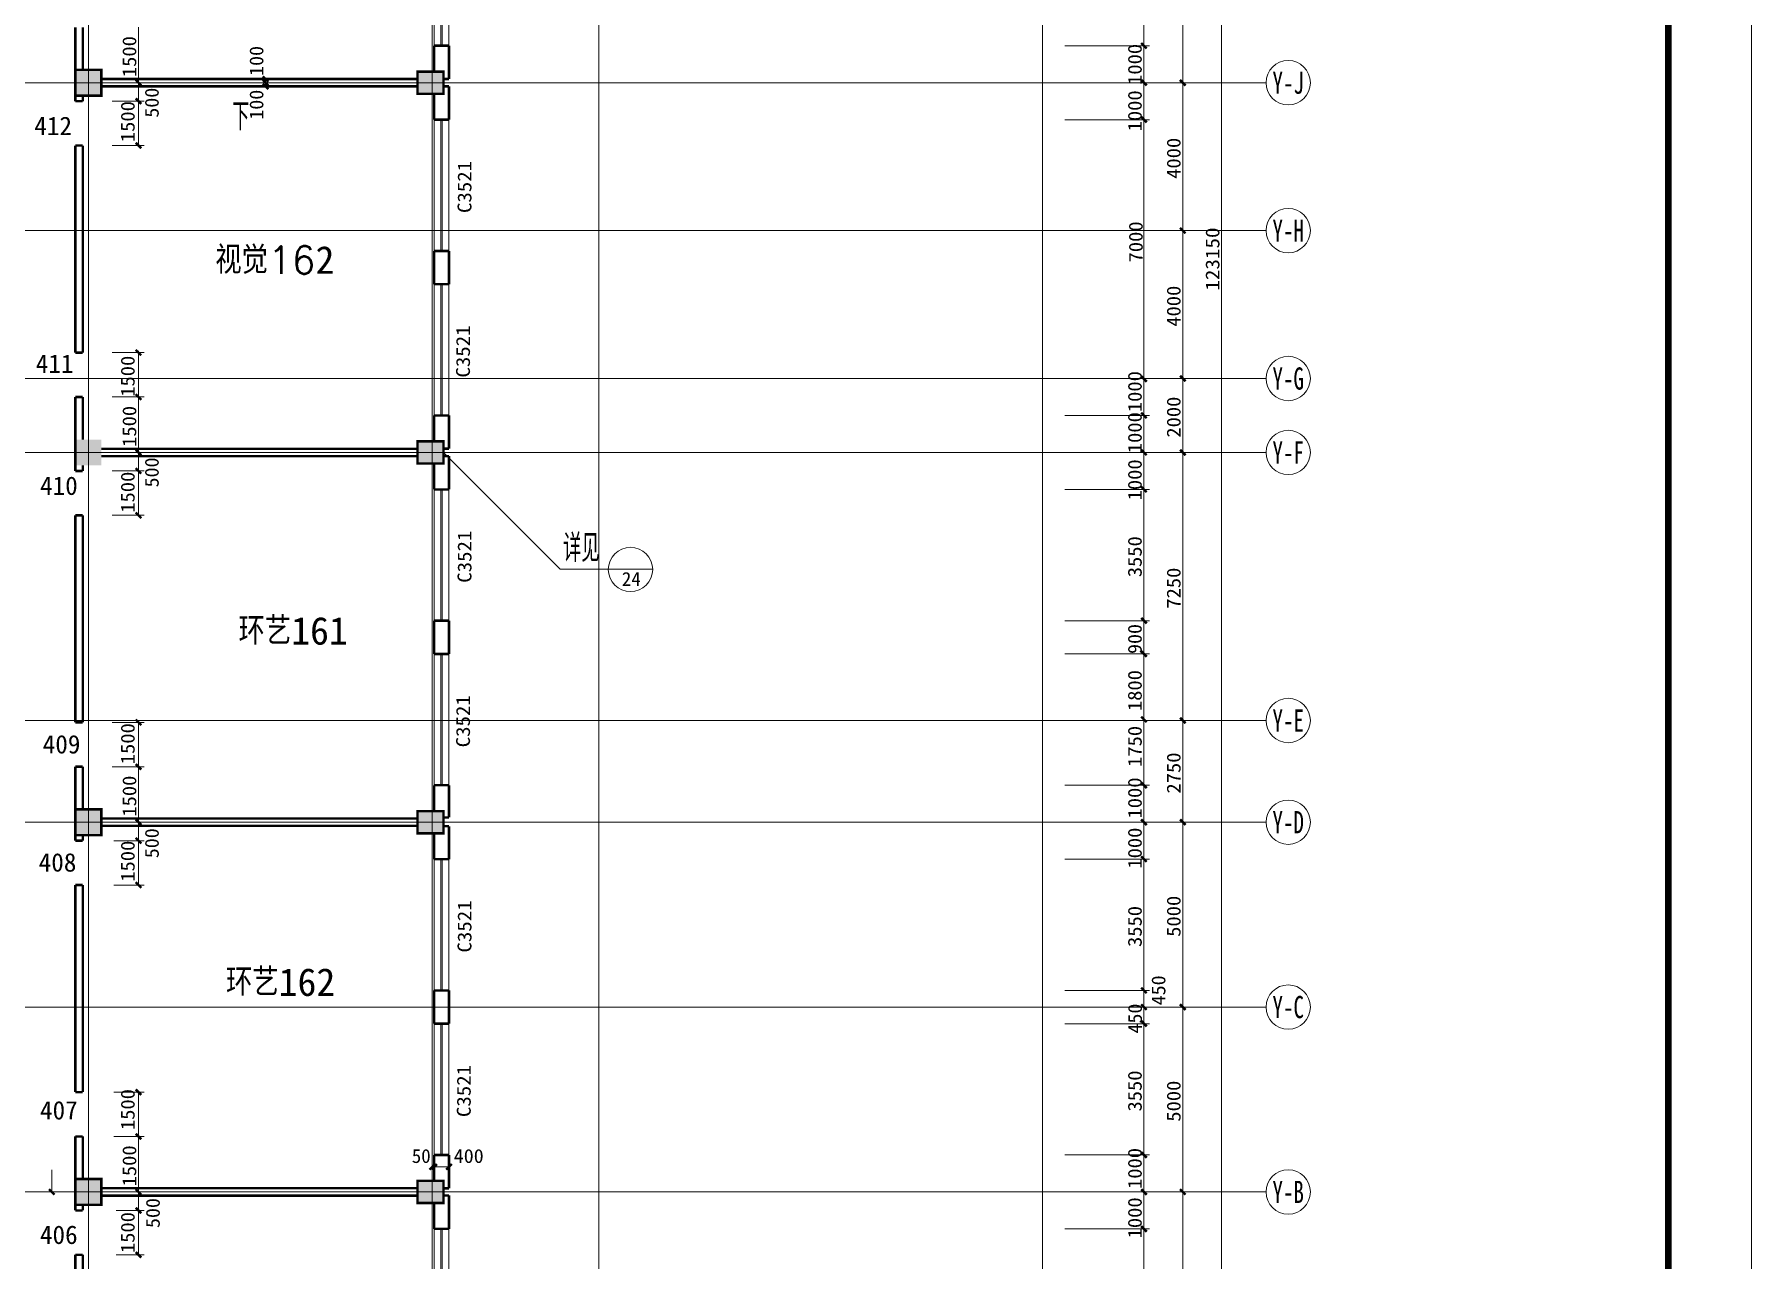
# Model space of a CAD drawing. Extents: x -307567 to 704339, y -10277 to 165507.
# Drawn here: x 406596 to 453024, y 53749 to 86888 of the extents above; entities that cross this region are included whole.
import ezdxf
from ezdxf.enums import TextEntityAlignment as Align

# ---------------------------------------------------------------- set-up
doc = ezdxf.new("R2010")
doc.units = 0
doc.header["$MEASUREMENT"] = 0
for name, color, linetype, lineweight in [('AXIS', 7, 'CONTINUOUS', 5), ('wode', 250, 'CONTINUOUS', 0), ('ziti', 32, 'CONTINUOUS', 0)]:
    doc.layers.add(name, color=color, linetype=linetype, lineweight=lineweight)
doc.layers.add('中文', color=4, linetype='CONTINUOUS')
doc.styles.add('HZ', font='txt', dxfattribs={"width": 0.7, "height": 5, "bigfont": 'STF:宋体'})
doc.styles.get("Standard").update_dxf_attribs({"font": 'txt', "height": 3})

msp = doc.modelspace()

# ---------------------------------------------------------------- linework, layer by layer
at = {"layer": 'AXIS', "color": 0}
msp.add_lwpolyline([(453024.20771, 165506.44355), (322764.10005, 165506.44355), (322764.10005, -10277.09273), (453024.20771, -10277.09273)], close=True, dxfattribs=at)
at = {"layer": 'AXIS', "color": 0, "const_width": 180.29081}
msp.add_lwpolyline([(450770.57263, 163252.80847), (325017.73513, 163252.80847), (325017.73513, -8023.45765), (450770.57263, -8023.45765)], close=True, dxfattribs=at)
at = {"layer": 'wode', "color": 0}
for p, q in [((438694.36923, 19280.52561), (438694.36923, 142429.91902)), ((408055.4111, 14548.49971), (408055.4111, 99323.39017)), ((417355.3646, 14548.49971), (417355.3646, 99323.39017)), ((421855.3421, 14548.49971), (421855.3421, 99323.39017)), ((433855.2821, 14548.49971), (433855.2821, 99323.39017)), ((417405.38876, 86580.18758), (417405.38876, 90130.17746)), ((417586.62565, 86580.18758), (417586.62565, 90130.17746)), ((417624.12546, 86580.18758), (417624.12546, 90130.17746)), ((417805.36235, 86580.18758), (417805.36235, 90130.17746)), ((436594.37973, 86580.18758), (436594.37973, 90130.17746)), ((437644.37448, 85580.19411), (437644.37448, 89880.16651)), ((409411.19045, 85580.19411), (409411.19045, 87080.18661)), ((434452.42267, 86580.18758), (436744.37898, 86580.18758)), ((436594.37973, 85580.19411), (436594.37973, 86580.18758)), ((436594.37973, 85580.19411), (362086.13411, 85580.19411)), ((436594.37973, 85580.19411), (362086.13411, 85580.19411)), ((408681.88502, 85580.19411), (409561.1897, 85580.19411)), ((408681.88502, 85580.19411), (409561.1897, 85580.19411)), ((409411.19045, 83880.20108), (409411.19045, 85580.19411)), ((412696.78193, 85680.19208), (413511.70706, 85680.19208)), ((412696.78193, 85580.19411), (413511.70706, 85580.19411)), ((412696.78193, 85480.19614), (413511.70706, 85480.19614)), ((412846.78118, 85580.19411), (412846.78118, 85680.19208)), ((412846.78118, 85480.19614), (412846.78118, 85580.19411)), ((415430.31319, 85680.19208), (416725.44831, 85680.19208)), ((415430.31319, 85580.19411), (416725.44831, 85580.19411)), ((415430.31319, 85480.19614), (416725.44831, 85480.19614)), ((417355.3646, 78004.99395), (417355.3646, 85851.06983)), ((421486.64277, 85580.19411), (419832.18327, 85580.19411)), ((434452.42267, 85580.19411), (436744.37898, 85580.19411)), ((439894.36323, 85580.19411), (436594.37973, 85580.19411)), ((439894.36323, 85580.19411), (436594.37973, 85580.19411)), ((436594.37973, 84580.20064), (436594.37973, 85580.19411)), ((437644.37448, 81580.21564), (437644.37448, 85580.19411)), ((408698.87712, 85080.19508), (409561.1897, 85080.19508)), ((417405.38876, 81030.21533), (417405.38876, 84580.20064)), ((417586.62565, 81030.21533), (417586.62565, 84580.20064)), ((417624.12546, 81030.21533), (417624.12546, 84580.20064)), ((417805.36235, 81030.21533), (417805.36235, 84580.20064)), ((434452.42267, 84580.20064), (436744.37898, 84580.20064)), ((436594.37973, 81030.21533), (436594.37973, 84580.20064)), ((408698.87712, 83880.20108), (409561.1897, 83880.20108)), ((436594.37973, 81580.21564), (362086.13411, 81580.21564)), ((436594.37973, 81580.21564), (362086.13411, 81580.21564)), ((408681.88502, 81580.21564), (409561.1897, 81580.21564)), ((439894.36323, 81580.21564), (436594.37973, 81580.21564)), ((439894.36323, 81580.21564), (436594.37973, 81580.21564)), ((437644.37448, 77580.23258), (437644.37448, 81580.21564)), ((436594.37973, 80130.21983), (436594.37973, 81030.21533)), ((417405.38876, 76580.23911), (417405.38876, 80130.21983)), ((417586.62565, 76580.23911), (417586.62565, 80130.21983)), ((417624.12546, 76580.23911), (417624.12546, 80130.21983)), ((417805.36235, 76580.23911), (417805.36235, 80130.21983)), ((436594.37973, 76580.23911), (436594.37973, 80130.21983)), ((408055.4111, 77857.90148), (408055.4111, 78988.42104)), ((417355.3646, 77857.90148), (417355.3646, 78988.42104)), ((408698.87712, 78280.23214), (409561.1897, 78280.23214)), ((409411.19045, 78280.23214), (409411.19045, 78330.22883)), ((409411.19045, 77080.23814), (409411.19045, 78280.23214)), ((436594.37973, 77580.23258), (362086.13411, 77580.23258)), ((436594.37973, 77580.23258), (362086.13411, 77580.23258)), ((439894.36323, 77580.23258), (436594.37973, 77580.23258)), ((439894.36323, 77580.23258), (436594.37973, 77580.23258)), ((437644.37448, 75580.24564), (437644.37448, 77580.23258)), ((408698.87712, 77080.23814), (409561.1897, 77080.23814)), ((409411.19045, 75580.24564), (409411.19045, 77080.23814)), ((434452.42267, 76580.23911), (436744.37898, 76580.23911)), ((436594.37973, 75580.24564), (436594.37973, 76580.23911)), ((436594.37973, 75580.24564), (362086.13411, 75580.24564)), ((436594.37973, 75580.24564), (362086.13411, 75580.24564)), ((408698.87712, 75580.24564), (409561.1897, 75580.24564)), ((408740.84468, 75580.24564), (409561.1897, 75580.24564)), ((409411.19045, 75080.24661), (409411.19045, 75580.24564)), ((417655.3631, 75580.24564), (420814.7223, 72420.90932)), ((434452.42267, 75580.24564), (436744.37898, 75580.24564)), ((439894.36323, 75580.24564), (436594.37973, 75580.24564)), ((439894.36323, 75580.24564), (436594.37973, 75580.24564)), ((436594.37973, 74580.24758), (436594.37973, 75580.24564)), ((437644.37448, 68330.28036), (437644.37448, 75580.24564)), ((408698.87712, 75080.24661), (409561.1897, 75080.24661)), ((409411.19045, 73880.25261), (409411.19045, 75080.24661)), ((417405.38876, 71030.26686), (417405.38876, 74580.24758)), ((417586.62565, 71030.26686), (417586.62565, 74580.24758)), ((417624.12546, 71030.26686), (417624.12546, 74580.24758)), ((417805.36235, 71030.26686), (417805.36235, 74580.24758)), ((434452.42267, 74580.24758), (436744.37898, 74580.24758)), ((436594.37973, 71030.26686), (436594.37973, 74580.24758)), ((408698.87712, 73880.25261), (409561.1897, 73880.25261)), ((420814.7223, 72420.90932), (423312.7811, 72420.90932)), ((434452.42267, 71030.26686), (436744.37898, 71030.26686)), ((436594.37973, 70130.27136), (436594.37973, 71030.26686)), ((417405.38876, 66580.29064), (417405.38876, 70130.27136)), ((417586.62565, 66580.29064), (417586.62565, 70130.27136)), ((417624.12546, 66580.29064), (417624.12546, 70130.27136)), ((417805.36235, 66580.29064), (417805.36235, 70130.27136)), ((434452.42267, 70130.27136), (436744.37898, 70130.27136)), ((436594.37973, 66580.29064), (436594.37973, 70130.27136)), ((436594.37973, 68330.28036), (362086.13411, 68330.28036)), ((436594.37973, 68330.28036), (362086.13411, 68330.28036)), ((408698.87712, 68280.27908), (409561.1897, 68280.27908)), ((409411.19045, 68280.27908), (409411.19045, 68330.28036)), ((409411.19045, 67080.28508), (409411.19045, 68280.27908)), ((439894.36323, 68330.28036), (436594.37973, 68330.28036)), ((439894.36323, 68330.28036), (436594.37973, 68330.28036)), ((437644.37448, 65580.29258), (437644.37448, 68330.28036)), ((408698.87712, 67080.28508), (409561.1897, 67080.28508)), ((409411.19045, 65580.29258), (409411.19045, 67080.28508)), ((434452.42267, 66580.29064), (436744.37898, 66580.29064)), ((436594.37973, 65580.29258), (436594.37973, 66580.29064)), ((361936.13486, 65580.29258), (436594.37973, 65580.29258)), ((406915.29229, 65580.29258), (407431.83023, 65580.29258)), ((408698.87712, 65580.29258), (409561.1897, 65580.29258)), ((408740.84468, 65580.29258), (409561.1897, 65580.29258)), ((409411.19045, 65080.29814), (409411.19045, 65580.29258)), ((434452.42267, 65580.29258), (436744.37898, 65580.29258)), ((439894.36323, 65580.29258), (436594.37973, 65580.29258)), ((439894.36323, 65580.29258), (436594.37973, 65580.29258)), ((436594.37973, 64580.29911), (436594.37973, 65580.29258)), ((437644.37448, 60580.32064), (437644.37448, 65580.29258)), ((408740.84468, 65080.29814), (409561.1897, 65080.29814)), ((409411.19045, 63880.30414), (409411.19045, 65080.29814)), ((417405.38876, 61030.31839), (417405.38876, 64580.29911)), ((417586.62565, 61030.31839), (417586.62565, 64580.29911)), ((417624.12546, 61030.31839), (417624.12546, 64580.29911)), ((417805.36235, 61030.31839), (417805.36235, 64580.29911)), ((434452.42267, 64580.29911), (436744.37898, 64580.29911)), ((436594.37973, 61030.31839), (436594.37973, 64580.29911)), ((408740.84468, 63880.30414), (409561.1897, 63880.30414)), ((434452.42267, 61030.31839), (436744.37898, 61030.31839)), ((436594.37973, 60580.32064), (436594.37973, 61030.31839)), ((436594.37973, 60580.32064), (362086.13411, 60580.32064)), ((436594.37973, 60580.32064), (362086.13411, 60580.32064)), ((408740.84468, 60580.32064), (409561.1897, 60580.32064)), ((434452.42267, 60580.32064), (436744.37898, 60580.32064)), ((439894.36323, 60580.32064), (436594.37973, 60580.32064)), ((439894.36323, 60580.32064), (436594.37973, 60580.32064)), ((436594.37973, 60130.32289), (436594.37973, 60580.32064)), ((437644.37448, 55580.34411), (437644.37448, 60580.32064)), ((417405.38876, 56580.34216), (417405.38876, 60130.32289)), ((417586.62565, 56580.34216), (417586.62565, 60130.32289)), ((417624.12546, 56580.34216), (417624.12546, 60130.32289)), ((417805.36235, 56580.34216), (417805.36235, 60130.32289)), ((434452.42267, 60130.32289), (436744.37898, 60130.32289)), ((436594.37973, 56580.34216), (436594.37973, 60130.32289)), ((408740.84468, 58280.33061), (409561.1897, 58280.33061)), ((409411.19045, 57080.33661), (409411.19045, 58280.33061)), ((408740.84468, 57080.33661), (409561.1897, 57080.33661)), ((409411.19045, 55580.34411), (409411.19045, 57080.33661)), ((407065.29154, 55580.34411), (407065.29154, 56180.34111)), ((417355.3646, 56409.58343), (417355.3646, 55948.48039)), ((417355.3646, 56259.58418), (417405.38876, 56259.58418)), ((417405.38876, 56409.58343), (417405.38876, 55948.48039)), ((417405.38876, 56259.58418), (417805.36235, 56259.58418)), ((417805.36235, 56409.58343), (417805.36235, 55948.48039)), ((434452.42267, 56580.34216), (436744.37898, 56580.34216)), ((436594.37973, 55580.34411), (436594.37973, 56580.34216)), ((436594.37973, 55580.34411), (362086.13411, 55580.34411)), ((436594.37973, 55580.34411), (362086.13411, 55580.34411)), ((406915.29229, 55580.34411), (407431.83023, 55580.34411)), ((408740.84468, 55580.34411), (409561.1897, 55580.34411)), ((408807.75109, 55580.34411), (409561.1897, 55580.34411)), ((409411.19045, 55080.34966), (409411.19045, 55580.34411)), ((434452.42267, 55580.34411), (436744.37898, 55580.34411)), ((439894.36323, 55580.34411), (436594.37973, 55580.34411)), ((439894.36323, 55580.34411), (436594.37973, 55580.34411)), ((436594.37973, 54580.35064), (436594.37973, 55580.34411)), ((437644.37448, 50580.36987), (437644.37448, 55580.34411)), ((408807.75109, 55080.34966), (409561.1897, 55080.34966)), ((409411.19045, 53880.35566), (409411.19045, 55080.34966)), ((417405.38876, 51030.36762), (417405.38876, 54580.35064)), ((417586.62565, 51030.36762), (417586.62565, 54580.35064)), ((417624.12546, 51030.36762), (417624.12546, 54580.35064)), ((417805.36235, 51030.36762), (417805.36235, 54580.35064)), ((434452.42267, 54580.35064), (436744.37898, 54580.35064)), ((436594.37973, 51030.36762), (436594.37973, 54580.35064)), ((408807.75109, 53880.35566), (409561.1897, 53880.35566))]:
    msp.add_line(p, q, dxfattribs=at)
at = {"layer": 'wode', "color": 0, "const_width": 67.49966}
for points in [[(407705.42505, 85080.19508), (407705.42505, 87080.18661)], [(407905.41185, 85930.19389), (407905.41185, 87080.18661)], [(417405.38876, 85880.19261), (417405.38876, 86580.18758)], [(417805.36235, 86580.18758), (417405.38876, 86580.18758)], [(417805.36235, 85682.42596), (417805.36235, 86580.18758)], [(436519.38011, 86655.18721), (436669.37936, 86505.18796)], [(407705.42505, 85930.19389), (407705.42505, 85230.19433), (408405.43376, 85230.19433), (408405.43376, 85930.19389), (407705.42505, 85930.19389), (407705.42505, 85230.19433)], [(416955.39101, 85880.19261), (416955.39101, 85280.19561), (417655.3631, 85280.19561), (417655.3631, 85880.19261), (416955.39101, 85880.19261), (416955.39101, 85280.19561)], [(416955.39101, 85880.19261), (416955.39101, 85280.19561), (417655.3631, 85280.19561), (417655.3631, 85880.19261), (416955.39101, 85880.19261), (416955.39101, 85280.19561)], [(408405.43376, 85680.19208), (416955.39101, 85680.19208)], [(408405.43376, 85480.19614), (416955.39101, 85480.19614)], [(409336.19083, 85655.19374), (409486.19008, 85505.19449)], [(409336.19083, 85655.19374), (409486.19008, 85505.19449)], [(412771.78156, 85755.19171), (412921.78081, 85605.19246)], [(412771.78156, 85655.19374), (412921.78081, 85505.19449)], [(412771.78156, 85555.19576), (412921.78081, 85405.19651)], [(417655.3631, 85682.42596), (417805.36235, 85682.42596)], [(417655.3631, 85682.42596), (417805.36235, 85682.42596)], [(417655.3631, 85480.80038), (417805.36235, 85480.80038)], [(417655.3631, 85480.80038), (417805.36235, 85480.80038)], [(417805.36235, 85480.80038), (417805.36235, 84580.20064)], [(417805.36235, 85480.80038), (417805.36235, 84580.20064)], [(436519.38011, 85655.19374), (436669.37936, 85505.19449)], [(437569.37486, 85655.19374), (437719.37411, 85505.19449)], [(407905.41185, 85080.19508), (407705.42505, 85080.19508)], [(407905.41185, 85230.19433), (407905.41185, 85080.19508)], [(409336.19083, 85155.19471), (409486.19008, 85005.19546)], [(417405.38876, 85280.19561), (417405.38876, 84580.20064)], [(417405.38876, 85280.19561), (417405.38876, 84580.20064)], [(417805.36235, 84580.20064), (417405.38876, 84580.20064)], [(417805.36235, 84580.20064), (417405.38876, 84580.20064)], [(436519.38011, 84655.20026), (436669.37936, 84505.20101)], [(407705.42505, 83880.20108), (407705.42505, 78280.23214)], [(407905.41185, 83880.20108), (407705.42505, 83880.20108)], [(407905.41185, 83880.20108), (407905.41185, 78280.23214)], [(409336.19083, 83955.20071), (409486.19008, 83805.20146)], [(437569.37486, 81655.21526), (437719.37411, 81505.21601)], [(417405.38876, 80130.21983), (417405.38876, 81030.21533)], [(417805.36235, 81030.21533), (417405.38876, 81030.21533)], [(417805.36235, 80130.21983), (417805.36235, 81030.21533)], [(417805.36235, 80130.21983), (417405.38876, 80130.21983)], [(407905.41185, 78280.23214), (407705.42505, 78280.23214)], [(409336.19083, 78355.23176), (409486.19008, 78205.23251)], [(436519.38011, 77645.2347), (436669.37936, 77495.23545)], [(437569.37486, 77655.23221), (437719.37411, 77505.23296)], [(407705.42505, 75580.24564), (407705.42505, 77080.23814)], [(407905.41185, 77080.23814), (407705.42505, 77080.23814)], [(407905.41185, 75930.24083), (407905.41185, 77080.23814)], [(409336.19083, 77155.23776), (409486.19008, 77005.23851)], [(417405.38876, 75880.24414), (417405.38876, 76580.23911)], [(417805.36235, 76580.23911), (417405.38876, 76580.23911)], [(417405.38876, 75880.24414), (417405.38876, 76580.23911)], [(417805.36235, 76580.23911), (417405.38876, 76580.23911)], [(417805.36235, 75682.47291), (417805.36235, 76580.23911)], [(417805.36235, 75682.47291), (417805.36235, 76580.23911)], [(436519.38011, 76655.23874), (436669.37936, 76505.23949)], [(408405.43376, 75680.24361), (416955.39101, 75680.24361)], [(409336.19083, 75655.24526), (409486.19008, 75505.24601)], [(409336.19083, 75655.24526), (409486.19008, 75505.24601)], [(409336.19083, 75655.24526), (409486.19008, 75505.24601)], [(409336.19083, 75655.24526), (409486.19008, 75505.24601)], [(416955.39101, 75880.24414), (416955.39101, 75280.24714), (417655.3631, 75280.24714), (417655.3631, 75880.24414), (416955.39101, 75880.24414), (416955.39101, 75280.24714)], [(417655.3631, 75682.47291), (417805.36235, 75682.47291)], [(417655.3631, 75682.47291), (417805.36235, 75682.47291)], [(436519.38011, 75655.24526), (436669.37936, 75505.24601)], [(437569.37486, 75655.24526), (437719.37411, 75505.24601)], [(407705.42505, 75580.24564), (407705.42505, 75080.24661)], [(407905.41185, 75230.24586), (407905.41185, 75080.24661)], [(408405.43376, 75480.24308), (416955.39101, 75480.24308)], [(417405.38876, 75280.24714), (417405.38876, 74580.24758)], [(417655.3631, 75480.85191), (417805.36235, 75480.85191)], [(417655.3631, 75480.85191), (417805.36235, 75480.85191)], [(417805.36235, 75480.85191), (417805.36235, 74580.24758)], [(407905.41185, 75080.24661), (407705.42505, 75080.24661)], [(409336.19083, 75155.24624), (409486.19008, 75005.24699)], [(417805.36235, 74580.24758), (417405.38876, 74580.24758)], [(436519.38011, 74655.24721), (436669.37936, 74505.24796)], [(407705.42505, 73880.25261), (407705.42505, 68280.27908)], [(407905.41185, 73880.25261), (407705.42505, 73880.25261)], [(407905.41185, 73880.25261), (407905.41185, 68280.27908)], [(409336.19083, 73955.25224), (409486.19008, 73805.25299)], [(417405.38876, 70130.27136), (417405.38876, 71030.26686)], [(417805.36235, 71030.26686), (417405.38876, 71030.26686)], [(417805.36235, 70130.27136), (417805.36235, 71030.26686)], [(436519.38011, 71105.26649), (436669.37936, 70955.26724)], [(417805.36235, 70130.27136), (417405.38876, 70130.27136)], [(436519.38011, 70205.27099), (436669.37936, 70055.27174)], [(407905.41185, 68280.27908), (407705.42505, 68280.27908)], [(409336.19083, 68355.27871), (409486.19008, 68205.27946)], [(436519.38011, 68435.28167), (436669.37936, 68285.28242)], [(437569.37486, 68405.27999), (437719.37411, 68255.28074)], [(407705.42505, 65930.29236), (407705.42505, 67080.28508)], [(407905.41185, 67080.28508), (407705.42505, 67080.28508)], [(407905.41185, 65930.29236), (407905.41185, 67080.28508)], [(409336.19083, 67155.28471), (409486.19008, 67005.28546)], [(417405.38876, 65880.29108), (417405.38876, 66580.29064)], [(417805.36235, 66580.29064), (417405.38876, 66580.29064)], [(417805.36235, 65707.52278), (417805.36235, 66580.29064)], [(436519.38011, 66655.29026), (436669.37936, 66505.29101)], [(407705.42505, 65930.29236), (407705.42505, 65230.29739), (408405.43376, 65230.29739), (408405.43376, 65930.29236), (407705.42505, 65930.29236), (407705.42505, 65230.29739)], [(408405.43376, 65680.29514), (416955.39101, 65680.29514)], [(408405.43376, 65480.29461), (416955.39101, 65480.29461)], [(409336.19083, 65655.29221), (409486.19008, 65505.29296)], [(409336.19083, 65655.29221), (409486.19008, 65505.29296)], [(416955.39101, 65880.29108), (416955.39101, 65280.29408), (417655.3631, 65280.29408), (417655.3631, 65880.29108), (416955.39101, 65880.29108), (416955.39101, 65280.29408)], [(417655.3631, 65707.52278), (417805.36235, 65707.52278)], [(417655.3631, 65470.90135), (417805.36235, 65470.90135)], [(417805.36235, 65470.90135), (417805.36235, 64580.29911)], [(436519.38011, 65655.29221), (436669.37936, 65505.29296)], [(437569.37486, 65655.29221), (437719.37411, 65505.29296)], [(407705.42505, 65230.29739), (407705.42505, 65080.29814)], [(407905.41185, 65080.29814), (407705.42505, 65080.29814)], [(407905.41185, 65230.29739), (407905.41185, 65080.29814)], [(409336.19083, 65155.29776), (409486.19008, 65005.29851)], [(417405.38876, 65280.29408), (417405.38876, 64580.29911)], [(417805.36235, 64580.29911), (417405.38876, 64580.29911)], [(436519.38011, 64655.29874), (436669.37936, 64505.29949)], [(407705.42505, 63880.30414), (407705.42505, 58280.33061)], [(407905.41185, 63880.30414), (407705.42505, 63880.30414)], [(407905.41185, 63880.30414), (407905.41185, 58280.33061)], [(409336.19083, 63955.30376), (409486.19008, 63805.30451)], [(417405.38876, 60580.32064), (417405.38876, 61030.31839)], [(417805.36235, 61030.31839), (417405.38876, 61030.31839)], [(417805.36235, 60580.32064), (417805.36235, 61030.31839)], [(436519.38011, 61105.31801), (436669.37936, 60955.31876)], [(417405.38876, 60580.32064), (417405.38876, 60130.32289)], [(417805.36235, 60580.32064), (417805.36235, 60130.32289)], [(436519.38011, 60655.32026), (436669.37936, 60505.32101)], [(437569.37486, 60655.32026), (437719.37411, 60505.32101)], [(417805.36235, 60130.32289), (417405.38876, 60130.32289)], [(436519.38011, 60205.32251), (436669.37936, 60055.32326)], [(407905.41185, 58280.33061), (407705.42505, 58280.33061)], [(409336.19083, 58355.33023), (409486.19008, 58205.33098)], [(407705.42505, 55930.34389), (407705.42505, 57080.33661)], [(407905.41185, 57080.33661), (407705.42505, 57080.33661)], [(407905.41185, 55930.34389), (407905.41185, 57080.33661)], [(409336.19083, 57155.33623), (409486.19008, 57005.33698)], [(436519.38011, 56655.34179), (436669.37936, 56505.34254)], [(417280.36497, 56184.58456), (417430.36422, 56334.58381)], [(417330.38914, 56184.58456), (417480.38839, 56334.58381)], [(417405.38876, 55880.34261), (417405.38876, 56580.34216)], [(417805.36235, 56580.34216), (417405.38876, 56580.34216)], [(417730.36272, 56184.58456), (417880.36197, 56334.58381)], [(417805.36235, 55679.99876), (417805.36235, 56580.34216)], [(407705.42505, 55930.34389), (407705.42505, 55230.34891), (408405.43376, 55230.34891), (408405.43376, 55930.34389), (407705.42505, 55930.34389), (407705.42505, 55230.34891)], [(416955.39101, 55880.34261), (416955.39101, 55280.34561), (417655.3631, 55280.34561), (417655.3631, 55880.34261), (416955.39101, 55880.34261), (416955.39101, 55280.34561)], [(406990.29191, 55655.34373), (407140.29116, 55505.34448)], [(407705.42505, 55230.34891), (407705.42505, 55080.34966)], [(407905.41185, 55230.34891), (407905.41185, 55080.34966)], [(408405.43376, 55680.34666), (416955.39101, 55680.34666)], [(408405.43376, 55480.34614), (416955.39101, 55480.34614)], [(409336.19083, 55655.34373), (409486.19008, 55505.34448)], [(409336.19083, 55655.34373), (409486.19008, 55505.34448)], [(417405.38876, 55280.34561), (417405.38876, 54580.35064)], [(417655.3631, 55678.37829), (417805.36235, 55678.37829)], [(417655.3631, 55678.37829), (417805.36235, 55678.37829)], [(417655.3631, 55482.27331), (417805.36235, 55482.27331)], [(417805.36235, 55484.95579), (417805.36235, 54580.35064)], [(436519.38011, 55655.34373), (436669.37936, 55505.34448)], [(437569.37486, 55655.34373), (437719.37411, 55505.34448)], [(407905.41185, 55080.34966), (407705.42505, 55080.34966)], [(409336.19083, 55155.34929), (409486.19008, 55005.35004)], [(417805.36235, 54580.35064), (417405.38876, 54580.35064)], [(436519.38011, 54655.35026), (436669.37936, 54505.35101)], [(407705.42505, 53880.35566), (407705.42505, 48280.38214)], [(407905.41185, 53880.35566), (407705.42505, 53880.35566)], [(407905.41185, 53880.35566), (407905.41185, 48280.38214)], [(409336.19083, 53955.35529), (409486.19008, 53805.35604)]]:
    msp.add_lwpolyline(points, dxfattribs=at)
at = {"layer": 'wode', "color": 0}
for centre in [(440494.36023, 85580.19411), (440494.36023, 85580.19411), (440494.36023, 81580.21564), (440494.36023, 81580.21564), (440494.36023, 77580.23258), (440494.36023, 77580.23258), (440494.36023, 75580.24564), (440494.36023, 75580.24564), (422712.82072, 72415.30632), (422712.82072, 72415.30632), (440494.36023, 68330.28036), (440494.36023, 68330.28036), (440494.36023, 65580.29258), (440494.36023, 65580.29258), (440494.36023, 60580.32064), (440494.36023, 60580.32064), (440494.36023, 55580.34411), (440494.36023, 55580.34411)]:
    msp.add_circle(centre, 599.997, dxfattribs=at)
for points in [[(407705.42505, 85930.19389), (408405.43376, 85930.19389), (407705.42505, 85230.19433), (408405.43376, 85230.19433)], [(416955.39101, 85880.19261), (417655.3631, 85880.19261), (416955.39101, 85280.19561), (417655.3631, 85280.19561)], [(416955.39101, 85880.19261), (417655.3631, 85880.19261), (416955.39101, 85280.19561), (417655.3631, 85280.19561)], [(407705.42505, 75930.24083), (408405.43376, 75930.24083), (407705.42505, 75230.24586), (408405.43376, 75230.24586)], [(416955.39101, 75880.24414), (417655.3631, 75880.24414), (416955.39101, 75280.24714), (417655.3631, 75280.24714)], [(407705.42505, 65930.29236), (408405.43376, 65930.29236), (407705.42505, 65230.29739), (408405.43376, 65230.29739)], [(416955.39101, 65880.29108), (417655.3631, 65880.29108), (416955.39101, 65280.29408), (417655.3631, 65280.29408)], [(407705.42505, 55930.34389), (408405.43376, 55930.34389), (407705.42505, 55230.34891), (408405.43376, 55230.34891)], [(416955.39101, 55880.34261), (417655.3631, 55880.34261), (416955.39101, 55280.34561), (417655.3631, 55280.34561)]]:
    msp.add_solid(points, dxfattribs=at)

# ---------------------------------------------------------------- texts
for s, width, p, p2 in [('1500', 0.986666, (409351.16878, 85730.19336), (409351.16878, 86840.1869)), ('100', 1.080005, (412786.79613, 85764.1913), (412786.79613, 86574.19091)), ('1000', 1.044705, (436534.35806, 85520.19533), (436534.35806, 86630.18886)), ('1500', 0.986666, (409306.93072, 83972.29352), (409306.93072, 85082.28705)), ('500', 0.925713, (409957.39133, 84634.19817), (409957.39133, 85444.1932)), ('100', 1.079999, (412786.79613, 84580.20064), (412786.79613, 85390.19567)), ('1000', 1.044709, (436534.35806, 84264.1988), (436534.35806, 85374.19691)), ('4000', 0.93474, (437584.35281, 82980.20558), (437584.35281, 84090.2037)), ('C3521', 0.867692, (418412.86663, 82055.21174), (418412.86663, 83465.20377)), ('7000', 0.934736, (436560.02932, 80719.62424), (436560.02932, 81829.61777)), ('123150', 0.943448, (438634.34756, 79955.22224), (438634.34756, 81665.21277)), ('4000', 0.934736, (437584.35281, 78980.22711), (437584.35281, 80090.22064)), ('C3521', 0.867692, (418372.8766, 77605.23551), (418372.8766, 79015.22755)), ('1500', 0.986666, (409306.93072, 77086.32636), (409306.93072, 78196.3199)), ('1000', 1.044705, (436534.35806, 76670.23958), (436534.35806, 77780.23311)), ('1500', 0.986666, (409351.16878, 75730.24489), (409351.16878, 76840.23842)), ('1000', 1.044705, (436534.35806, 75560.24604), (436534.35806, 76670.23958)), ('2000', 0.934736, (437584.35281, 75980.24211), (437584.35281, 77090.23564)), ('500', 0.925713, (409957.39133, 74634.24969), (409957.39133, 75444.24473)), ('1000', 1.044705, (436534.35806, 74284.24992), (436534.35806, 75394.24345)), ('1500', 0.98667, (409306.93072, 73950.34046), (409306.93072, 75060.33857)), ('C3521', 0.867692, (418412.86663, 72055.26326), (418412.86663, 73465.2553)), ('3550', 0.845714, (436534.35806, 72205.26251), (436534.35806, 73315.25605)), ('7250', 0.845714, (437584.35281, 71355.26371), (437584.35281, 72465.25724)), ('900', 0.925713, (436534.35806, 70130.27136), (436534.35806, 70940.26639)), ('1800', 0.986666, (436534.35806, 68585.28092), (436534.35806, 69695.27445)), ('C3521', 0.867692, (418372.8766, 67605.28246), (418372.8766, 69015.27449)), ('1500', 0.986666, (409306.93072, 67148.37709), (409306.93072, 68258.37062)), ('1750', 0.934736, (436534.35806, 67075.28633), (436534.35806, 68185.27986)), ('2750', 0.845714, (437584.35281, 66355.29176), (437584.35281, 67465.2853)), ('1500', 0.986666, (409351.16878, 65730.29183), (409351.16878, 66840.28537)), ('1000', 1.044705, (436534.35806, 65680.29514), (436534.35806, 66790.28867)), ('1500', 0.986666, (409306.93072, 63970.39158), (409306.93072, 65080.38511)), ('500', 0.925713, (409959.29562, 64606.18552), (409959.29562, 65416.18055)), ('1000', 1.044705, (436534.35806, 64324.30063), (436534.35806, 65434.29417)), ('C3521', 0.867692, (418412.86663, 62055.31021), (418412.86663, 63465.30224)), ('3550', 0.845714, (436534.35806, 62205.30946), (436534.35806, 63315.30299)), ('5000', 0.934736, (437584.35281, 62480.30961), (437584.35281, 63590.30314)), ('450', 0.863999, (437174.12537, 60627.18167), (437174.12537, 61437.1767)), ('450', 0.863999, (436539.1554, 59864.32232), (436539.1554, 60674.31736)), ('C3521', 0.867692, (418392.87162, 57605.33398), (418392.87162, 59015.32602)), ('3550', 0.845714, (436534.35806, 57755.33323), (436534.35806, 58865.32677)), ('5000', 0.934736, (437584.35281, 57480.33766), (437584.35281, 58590.3312)), ('1500', 0.986666, (409306.93072, 57253.42534), (409306.93072, 58363.41888)), ('1500', 0.98667, (409351.16878, 55730.34336), (409351.16878, 56840.34147)), ('1000', 1.044709, (436534.35806, 55660.34249), (436534.35806, 56770.3406)), ('500', 0.925713, (409986.68806, 54604.35107), (409986.68806, 55414.3461)), ('1000', 1.044705, (436534.35806, 54324.35216), (436534.35806, 55434.34569)), ('1500', 0.98667, (409306.93072, 53926.44308), (409306.93072, 55036.44119))]:
    msp.add_text(s, height=374.998125, rotation=90, dxfattribs=dict(at, width=width)).set_placement(p, p2, align=Align.FIT)
for s, height, width, p, p2 in [('Y-J', 599.997, 0.531578, (440069.0816, 85280.19561), (440919.60225, 85280.19561)), ('Y-J', 599.997, 0.531578, (440069.0816, 85280.19561), (440919.60225, 85280.19561)), ('Y-H', 599.997, 0.531578, (440069.0816, 81280.21714), (440919.60225, 81280.21714)), ('Y-H', 599.997, 0.531578, (440069.0816, 81280.21714), (440919.60225, 81280.21714)), ('Y-G', 599.997, 0.531578, (440069.0816, 77280.23408), (440919.60225, 77280.23408)), ('Y-G', 599.997, 0.531578, (440069.0816, 77280.23408), (440919.60225, 77280.23408)), ('Y-F', 599.997, 0.531578, (440069.0816, 75280.24714), (440919.60225, 75280.24714)), ('Y-F', 599.997, 0.531578, (440069.0816, 75280.24714), (440919.60225, 75280.24714)), ('24', 374.998125, 0.816035, (422479.83849, 71971.0901), (422989.85791, 71971.0901)), ('Y-E', 599.997, 0.531578, (440069.0816, 68030.28186), (440919.60225, 68030.28186)), ('Y-E', 599.997, 0.531578, (440069.0816, 68030.28186), (440919.60225, 68030.28186)), ('Y-D', 599.997, 0.531578, (440069.0816, 65280.29408), (440919.60225, 65280.29408)), ('Y-D', 599.997, 0.531578, (440069.0816, 65280.29408), (440919.60225, 65280.29408)), ('Y-C', 599.997, 0.531578, (440069.0816, 60280.32214), (440919.60225, 60280.32214)), ('Y-C', 599.997, 0.531578, (440069.0816, 60280.32214), (440919.60225, 60280.32214)), ('50', 374.998125, 0.906706, (416800.3747, 56364.58091), (417310.39412, 56364.58091)), ('400', 374.998125, 0.925698, (417934.37782, 56364.58091), (418744.35912, 56364.58091)), ('Y-B', 599.997, 0.531578, (440069.0816, 55280.34561), (440919.60225, 55280.34561)), ('Y-B', 599.997, 0.531578, (440069.0816, 55280.34561), (440919.60225, 55280.34561))]:
    msp.add_text(s, height=height, dxfattribs=dict(at, width=width)).set_placement(p, p2, align=Align.FIT)
at = {"layer": 'ziti', "color": 0, "style": 'HZ', "width": 0.461426}
msp.add_text('详见', height=749.99625, dxfattribs=at).set_placement((420890.8938, 72620.26898), (421875.26387, 72620.26898), align=Align.FIT)
at = {"layer": '中文', "color": 0, "lineweight": 0, "style": 'HZ', "width": 0.430664}
msp.add_text('下', height=750, dxfattribs=at).set_placement((411946.36726, 84287.20049), (412405.74226, 84287.20049), align=Align.FIT)
at = {"layer": '中文', "attachment_point": 1}
for s, insert, char_height, width in [('{\\fFangSong_GB2312|b1|i0|c134|p49;\\C1;412}', (406593.89547, 84663.13858), 500, 6011.5625187), ('{\\Ftxt,stf:宋体|c134;\\C0;视觉16\\fFangSong_GB2312|b0|i0|c134|p49;2}', (411486.03448, 81162.10852), 750, 5665.5115268), ('{\\fFangSong_GB2312|b1|i0|c134|p49;\\C1;411}', (406634.37679, 78231.58609), 500, 6011.5625187), ('{\\fFangSong_GB2312|b1|i0|c134|p49;\\C1;410}', (406749.40611, 74931.38652), 500, 6011.5625187), ('{\\Ftxt,stf:宋体|c134;\\C0;环艺\\fFangSong_GB2312|b0|i0|c134|p49;161}', (412114.51194, 71132.25713), 750, 5665.5115268), ('{\\fFangSong_GB2312|b1|i0|c134|p49;\\C1;409}', (406821.5556, 67938.52202), 500, 6011.5625187), ('{\\fFangSong_GB2312|b1|i0|c134|p49;\\C1;408}', (406712.23276, 64744.33979), 500, 6011.5625187), ('{\\Ftxt,stf:宋体|c134;\\C0;环艺\\fFangSong_GB2312|b0|i0|c134|p49;162}', (411775.96254, 61631.82442), 750, 5665.5115268), ('{\\fFangSong_GB2312|b1|i0|c134|p49;\\C1;407}', (406748.3075, 58039.84158), 500, 6011.5625187), ('{\\fFangSong_GB2312|b1|i0|c134|p49;\\C1;406}', (406746.29944, 54672.90865), 500, 6011.5625187)]:
    msp.add_mtext(s, dxfattribs=dict(at, insert=insert, char_height=char_height, width=width))

doc.saveas('drawing.dxf')
